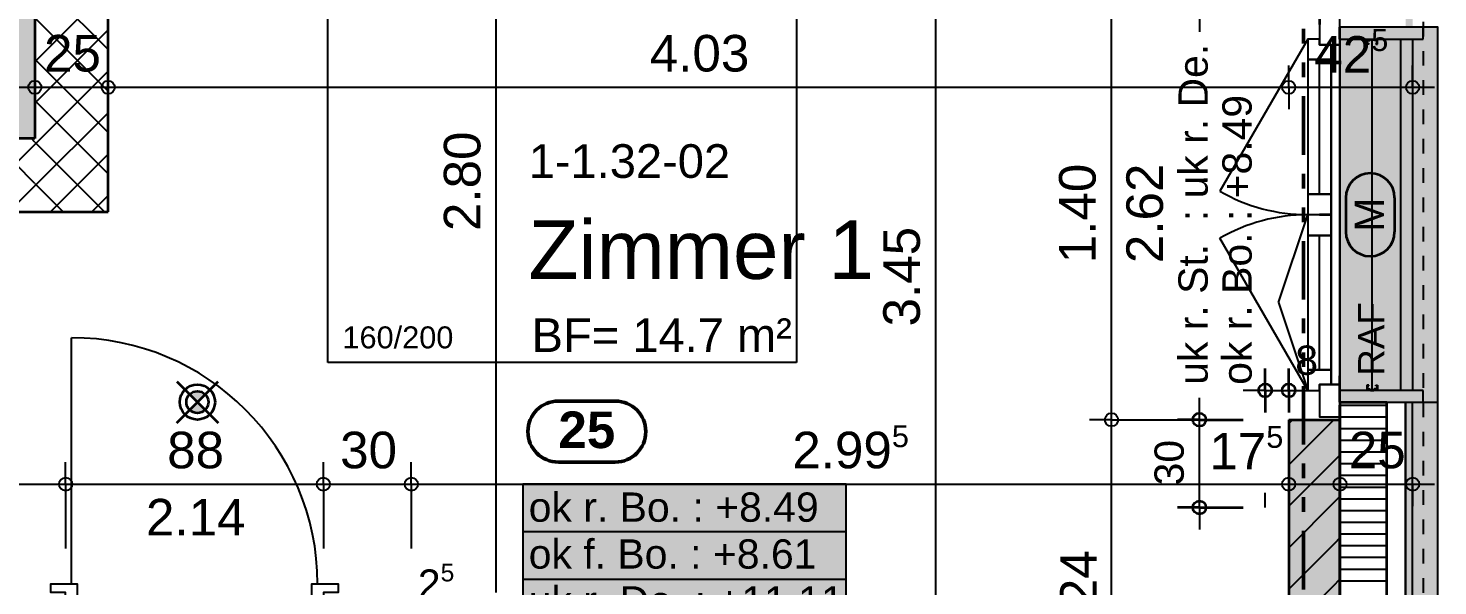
# Model space of a CAD drawing. Header units: centimetres. Extents: x 0.3 to 84.3, y 0.3 to 59.7.
# Drawn here: x 53.76 to 63.39, y 35.08 to 38.89 of the extents above; entities that cross this region are included whole.
import ezdxf

# ---------------------------------------------------------------- set-up
doc = ezdxf.new("R2010")
doc.units = ezdxf.units.CM
for name, pattern in [('AUSGEZOGEN', [0]), ('LINIE_17', [0.05, 0, -0.05]), ('LINIE_23', [0.79, 0.4, -0.13, 0, -0.13, 0, -0.13]), ('PHANTOM', [63.5, 31.75, -6.35, 6.35, -6.35, 6.35, -6.35]), ('PUNKT', [6.35, 0, -6.35]), ('RAND', [44.45, 12.7, -6.35, 12.7, -6.35, 0, -6.35]), ('VERDECKT', [9.525, 6.35, -3.175])]:
    doc.linetypes.add(name, pattern=pattern)
for name, color, linetype, lineweight in [('Allgemein', 7, 'AUSGEZOGEN', 35), ('Bauachsen grob', 7, 'RAND', 25), ('Daemmung', 7, 'AUSGEZOGEN', 35), ('Detailmasse', 7, 'AUSGEZOGEN', 25), ('Fenster', 7, 'AUSGEZOGEN', 35), ('Fuellflaeche tragende Wände MW', 7, 'AUSGEZOGEN', 25), ('Holz Fassadenverkleidung', 7, 'AUSGEZOGEN', 35), ('Holzgelaender', 7, 'AUSGEZOGEN', 50), ('Konstruktion oben', 7, 'VERDECKT', 25), ('Oeffnungsrichtung Fenster', 7, 'AUSGEZOGEN', 25), ('Raumbezeichnung', 7, 'AUSGEZOGEN', 35), ('Rolladen', 7, 'AUSGEZOGEN', 25), ('Spengler', 7, 'AUSGEZOGEN', 35), ('Text Koten', 7, 'AUSGEZOGEN', 50), ('Text Werkplan Ausfuehrung', 7, 'AUSGEZOGEN', 50), ('Tuerzarge', 7, 'AUSGEZOGEN', 25), ('Unterkonstruktion', 7, 'AUSGEZOGEN', 35), ('Vorhangbrett', 7, 'AUSGEZOGEN', 25), ('Wand Beton bewehrt', 7, 'AUSGEZOGEN', 35), ('Wand Mauerwerk tragend', 7, 'AUSGEZOGEN', 35), ('Werkplan- Ausfuehrungsmasse', 7, 'AUSGEZOGEN', 25)]:
    doc.layers.add(name, color=color, linetype=linetype, lineweight=lineweight)
for name, color, linetype, lineweight, true_color in [('Elektro Apparate', 7, 'AUSGEZOGEN', 35, 0x656565), ('Elektro Text', 7, 'AUSGEZOGEN', 35, 0x656565), ('Moebel', 7, 'AUSGEZOGEN', 25, 0xababab)]:
    doc.layers.add(name, color=color, linetype=linetype, lineweight=lineweight, true_color=true_color)
doc.styles.add('ARIAL', font='ARIAL.TTF')

msp = doc.modelspace()

# ---------------------------------------------------------------- hatches: boundary and pattern name
at = {"layer": 'Allgemein', "linetype": 'AUSGEZOGEN', "lineweight": 25}
h = msp.add_hatch(color=32, dxfattribs=at)
h.paths.add_polyline_path([(63.168, 27.434), (63.168, 15.666), (63.216, 15.666), (63.216, 27.434)])
h.paths.add_polyline_path([(63.168, 42.154), (63.168, 38.894), (63.216, 38.894), (63.216, 42.154)])
h.paths.add_polyline_path([(63.168, 36.334), (63.168, 29.994), (63.216, 29.994), (63.216, 36.334)])
h.paths.add_polyline_path([(63.168, 47.612), (63.168, 44.714), (63.216, 44.714), (63.216, 47.612)])
for points in [[(63.04, 38.894), (62.72, 38.894), (62.72, 38.814), (63.04, 38.814), (63.12, 38.814), (63.168, 38.814), (63.216, 38.814), (63.288, 38.814), (63.288, 38.894), (63.216, 38.894), (63.168, 38.894), (63.12, 38.894)], [(63.04, 36.414), (62.72, 36.414), (62.72, 36.334), (63.04, 36.334), (63.12, 36.334), (63.168, 36.334), (63.216, 36.334), (63.288, 36.334), (63.288, 36.414), (63.216, 36.414), (63.168, 36.414), (63.12, 36.414)]]:
    msp.add_hatch(color=32, dxfattribs=at).paths.add_polyline_path(points)
at = {"layer": 'Elektro Apparate', "linetype": 'AUSGEZOGEN', "lineweight": 35}
h = msp.add_hatch(color=40, dxfattribs=at)
h.paths.add_polyline_path([(54.973, 36.281), (54.92, 36.334), (54.867, 36.281), (54.8732, 36.2754), (54.9033, 36.2609), (54.9367, 36.2609), (54.9668, 36.2754)])
h.paths.add_polyline_path([(54.867, 36.387), (54.92, 36.334), (54.973, 36.387), (54.9668, 36.3926), (54.9367, 36.4071), (54.9033, 36.4071), (54.8732, 36.3926)])
at = {"layer": 'Fuellflaeche tragende Wände MW', "linetype": 'AUSGEZOGEN', "lineweight": 25}
msp.add_hatch(color=254, dxfattribs=at).paths.add_polyline_path([(62.37, 30.114), (62.72, 30.114), (62.72, 36.214), (62.37, 36.214)])
at = {"layer": 'Holzgelaender', "linetype": 'AUSGEZOGEN', "lineweight": 25, "true_color": 0xf1f1f1}
msp.add_hatch(color=7, dxfattribs=at).paths.add_polyline_path([(63.136, 38.814), (63.136, 36.414), (63.216, 36.414), (63.216, 38.814)])
at = {"layer": 'Spengler', "linetype": 'AUSGEZOGEN', "lineweight": 25, "true_color": 0xfafafa}
for points in [[(63.388, 38.894), (63.288, 38.894), (63.288, 38.814), (62.72, 38.814), (62.72, 36.414), (63.288, 36.414), (63.288, 36.334), (63.388, 36.334)], [(63.216, 29.994), (63.388, 29.994), (63.388, 36.334), (63.216, 36.334)]]:
    msp.add_hatch(color=7, dxfattribs=at).paths.add_polyline_path(points)
at = {"layer": 'Text Koten', "linetype": 'AUSGEZOGEN', "lineweight": 25, "true_color": 0xf1f1f1}
msp.add_hatch(color=7, dxfattribs=at).paths.add_polyline_path([(57.1415, 35.774), (57.1415, 34.8007), (59.3482, 34.8007), (59.3482, 35.774)])
at = {"layer": 'Text Werkplan Ausfuehrung', "linetype": 'AUSGEZOGEN', "lineweight": 25, "true_color": 0xffffe0}
msp.add_hatch(color=7, dxfattribs=at).paths.add_polyline_path([(48.85, 39.454), (48.85, 38.134), (53.81, 38.134), (53.81, 39.454)])

# ---------------------------------------------------------------- linework, layer by layer
at = {"layer": 'Allgemein', "color": 7, "linetype": 'AUSGEZOGEN', "lineweight": 25}
for p, q in [((62.72, 38.894), (62.72, 38.814)), ((63.288, 38.814), (63.288, 38.894)), ((62.72, 38.814), (63.04, 38.814)), ((63.04, 38.814), (63.12, 38.814)), ((63.12, 38.814), (63.168, 38.814)), ((63.168, 38.814), (63.216, 38.814)), ((63.216, 38.814), (63.288, 38.814)), ((63.04, 36.414), (62.72, 36.414)), ((62.72, 36.414), (62.72, 36.334)), ((63.12, 36.414), (63.04, 36.414)), ((63.168, 36.414), (63.12, 36.414)), ((63.216, 36.414), (63.168, 36.414)), ((63.288, 36.414), (63.216, 36.414)), ((63.288, 36.334), (63.288, 36.414)), ((62.72, 36.334), (63.04, 36.334)), ((63.04, 36.334), (63.12, 36.334)), ((63.12, 36.334), (63.168, 36.334)), ((63.168, 36.334), (63.168, 29.994)), ((63.216, 36.334), (63.288, 36.334)), ((63.216, 29.994), (63.216, 36.334))]:
    msp.add_line(p, q, dxfattribs=at)
at = {"layer": 'Bauachsen grob', "color": 32, "linetype": 'LINIE_23', "lineweight": 50, "true_color": 0xc36e14}
msp.add_line((62.47, 1.394), (62.47, 57.974), dxfattribs=at)
at = {"layer": 'Daemmung', "color": 7, "linetype": 'AUSGEZOGEN', "lineweight": 35}
for p, q in [((62.72, 36.334), (63.04, 36.334)), ((62.72, 36.334), (62.72, 36.214)), ((63.04, 29.994), (63.04, 36.334)), ((62.72, 36.214), (62.72, 30.114))]:
    msp.add_line(p, q, dxfattribs=at)
at = {"layer": 'Daemmung', "color": 7, "linetype": 'AUSGEZOGEN', "lineweight": 25}
for p, q in [((62.72, 36.314), (63.04, 36.314)), ((62.72, 36.234), (63.04, 36.234)), ((62.72, 36.154), (63.04, 36.154)), ((62.72, 36.074), (63.04, 36.074)), ((62.72, 36.074), (63.04, 36.074)), ((62.72, 35.994), (63.04, 35.994)), ((62.72, 35.914), (63.04, 35.914)), ((62.72, 35.834), (63.04, 35.834)), ((62.72, 35.754), (63.04, 35.754)), ((62.72, 35.754), (63.04, 35.754)), ((62.72, 35.674), (63.04, 35.674)), ((62.72, 35.594), (63.04, 35.594)), ((62.72, 35.514), (63.04, 35.514)), ((62.72, 35.434), (63.04, 35.434)), ((62.72, 35.434), (63.04, 35.434)), ((62.72, 35.354), (63.04, 35.354)), ((62.72, 35.274), (63.04, 35.274)), ((62.72, 35.194), (63.04, 35.194)), ((62.72, 35.114), (63.04, 35.114)), ((62.72, 35.114), (63.04, 35.114))]:
    msp.add_line(p, q, dxfattribs=at)
at = {"layer": 'Elektro Apparate', "color": 40, "linetype": 'AUSGEZOGEN', "lineweight": 35}
for p, q in [((54.7786, 36.4754), (55.0614, 36.1926)), ((54.7786, 36.1926), (55.0614, 36.4754))]:
    msp.add_line(p, q, dxfattribs=at)
for radius in [0.12, 0.075]:
    msp.add_circle((54.92, 36.334), radius, dxfattribs=at)
at = {"layer": 'Elektro Text', "color": 40, "linetype": 'AUSGEZOGEN', "lineweight": 35}
for p, q in [((62.76, 37.7301), (62.76, 37.4973)), ((63.0933, 37.7301), (63.0933, 37.4973))]:
    msp.add_line(p, q, dxfattribs=at)
for centre, start, end in [((62.9267, 37.7301), 0, 180), ((62.9267, 37.4973), 180, 0)]:
    msp.add_arc(centre, 0.1667, start, end, dxfattribs=at)
at = {"layer": 'Fenster', "color": 7, "linetype": 'AUSGEZOGEN', "lineweight": 25}
for p, q in [((62.58, 37.755), (62.58, 38.674)), ((62.58, 36.554), (62.58, 37.473))]:
    msp.add_line(p, q, dxfattribs=at)
for points in [[(62.72, 38.774), (62.72, 38.994), (62.58, 38.994), (62.58, 38.774), (62.72, 38.774)], [(62.72, 36.334), (63.388, 36.334), (63.388, 38.894), (62.72, 38.894), (62.72, 36.334)], [(62.66, 38.674), (62.66, 38.774), (62.58, 38.774), (62.58, 38.814), (62.5, 38.814), (62.5, 38.674), (62.66, 38.674)], [(62.66, 38.774), (62.66, 37.615), (62.58, 37.615), (62.58, 37.613), (62.66, 37.613), (62.66, 36.454), (62.72, 36.454), (62.72, 38.774), (62.66, 38.774)], [(62.66, 37.755), (62.66, 38.674), (62.5, 38.674), (62.5, 37.755), (62.66, 37.755)], [(62.58, 37.615), (62.66, 37.615), (62.66, 37.755), (62.5, 37.755), (62.5, 37.615), (62.58, 37.615)], [(62.66, 37.473), (62.66, 37.613), (62.58, 37.613), (62.5, 37.613), (62.5, 37.473), (62.66, 37.473)], [(62.66, 36.554), (62.66, 37.473), (62.5, 37.473), (62.5, 36.554), (62.66, 36.554)], [(62.58, 36.414), (62.58, 36.454), (62.66, 36.454), (62.66, 36.554), (62.5, 36.554), (62.5, 36.414), (62.58, 36.414)], [(62.72, 36.234), (62.72, 36.454), (62.58, 36.454), (62.58, 36.234), (62.72, 36.234)]]:
    msp.add_lwpolyline(points, dxfattribs=at)
at = {"layer": 'Holz Fassadenverkleidung', "color": 7, "linetype": 'LINIE_17', "lineweight": 25}
msp.add_line((63.288, 47.732), (63.288, 10.796), dxfattribs=at)
at = {"layer": 'Holzgelaender', "color": 7, "linetype": 'AUSGEZOGEN', "lineweight": 25}
for p, q in [((63.136, 36.414), (63.136, 38.814)), ((63.136, 38.814), (63.216, 38.814)), ((63.216, 38.814), (63.216, 36.414)), ((63.216, 36.414), (63.136, 36.414))]:
    msp.add_line(p, q, dxfattribs=at)
at = {"layer": 'Konstruktion oben', "color": 7, "linetype": 'PUNKT', "lineweight": 35}
msp.add_line((63.288, 47.732), (63.288, 10.796), dxfattribs=at)
at = {"layer": 'Moebel', "color": 253, "linetype": 'AUSGEZOGEN', "lineweight": 25, "true_color": 0xababab}
for p, q in [((55.81, 36.604), (55.81, 40.604)), ((59.01, 40.604), (59.01, 36.604)), ((59.01, 36.604), (55.81, 36.604))]:
    msp.add_line(p, q, dxfattribs=at)
at = {"layer": 'Oeffnungsrichtung Fenster', "color": 7, "linetype": 'AUSGEZOGEN', "lineweight": 25}
for p, q in [((62.5, 38.814), (61.9, 37.7748)), ((62.3, 37.0135), (62.5, 37.613)), ((62.5, 36.414), (61.9, 37.4532)), ((62.3, 37.0135), (62.5, 36.414))]:
    msp.add_line(p, q, dxfattribs=at)
for centre, start, end in [((62.5, 38.814), 240, 270), ((62.5, 36.414), 90, 120)]:
    msp.add_arc(centre, 1.2, start, end, dxfattribs=at)
at = {"layer": 'Rolladen', "color": 7, "linetype": 'AUSGEZOGEN', "lineweight": 25}
for p, q in [((62.904, 38.813), (62.908, 38.813)), ((62.904, 38.779), (62.904, 38.813)), ((62.908, 38.807), (62.908, 38.813)), ((62.908, 38.807), (62.922, 38.807)), ((62.908, 38.783), (62.908, 38.803)), ((62.908, 38.803), (62.9237, 38.803)), ((62.908, 38.783), (62.916, 38.783)), ((62.916, 38.783), (62.916, 38.779)), ((62.922, 38.807), (62.929, 38.814)), ((62.9237, 38.803), (62.9307, 38.81)), ((62.929, 38.814), (62.951, 38.814)), ((62.9493, 38.81), (62.9307, 38.81)), ((62.934, 38.814), (62.935, 38.814)), ((62.935, 38.814), (62.945, 38.814)), ((62.9563, 38.803), (62.9493, 38.81)), ((62.958, 38.807), (62.951, 38.814)), ((62.972, 38.803), (62.9563, 38.803)), ((62.972, 38.807), (62.958, 38.807)), ((62.964, 38.783), (62.964, 38.779)), ((62.972, 38.783), (62.964, 38.783)), ((62.972, 38.813), (62.976, 38.813)), ((62.972, 38.807), (62.972, 38.813)), ((62.972, 38.783), (62.972, 38.803)), ((62.976, 38.779), (62.976, 38.813)), ((62.916, 38.779), (62.904, 38.779)), ((62.964, 38.779), (62.976, 38.779)), ((62.904, 36.449), (62.904, 36.415)), ((62.916, 36.449), (62.904, 36.449)), ((62.904, 36.415), (62.908, 36.415)), ((62.908, 36.445), (62.916, 36.445)), ((62.908, 36.445), (62.908, 36.425)), ((62.908, 36.425), (62.9237, 36.425)), ((62.908, 36.421), (62.922, 36.421)), ((62.908, 36.421), (62.908, 36.415)), ((62.916, 36.445), (62.916, 36.449)), ((62.922, 36.421), (62.929, 36.414)), ((62.9237, 36.425), (62.9307, 36.418)), ((62.929, 36.414), (62.951, 36.414)), ((62.9493, 36.418), (62.9307, 36.418)), ((62.934, 36.414), (62.935, 36.414)), ((62.935, 36.414), (62.945, 36.414)), ((62.9563, 36.425), (62.9493, 36.418)), ((62.958, 36.421), (62.951, 36.414)), ((62.972, 36.425), (62.9563, 36.425)), ((62.972, 36.421), (62.958, 36.421)), ((62.964, 36.449), (62.976, 36.449)), ((62.964, 36.445), (62.964, 36.449)), ((62.972, 36.445), (62.964, 36.445)), ((62.972, 36.445), (62.972, 36.425)), ((62.972, 36.421), (62.972, 36.415)), ((62.972, 36.415), (62.976, 36.415)), ((62.976, 36.449), (62.976, 36.415))]:
    msp.add_line(p, q, dxfattribs=at)
at = {"layer": 'Rolladen', "color": 7, "linetype": 'PHANTOM', "lineweight": 25}
msp.add_line((62.94, 36.414), (62.94, 38.814), dxfattribs=at)
at = {"layer": 'Spengler', "color": 7, "linetype": 'AUSGEZOGEN', "lineweight": 25}
msp.add_line((63.388, 29.994), (63.388, 36.334), dxfattribs=at)
at = {"layer": 'Text Koten', "color": 7, "linetype": 'AUSGEZOGEN', "lineweight": 25}
for p, q in [((57.1415, 35.774), (57.1415, 34.8007)), ((59.3482, 35.774), (57.1415, 35.774)), ((59.3482, 34.8007), (59.3482, 35.774)), ((57.1415, 35.4496), (59.3482, 35.4496)), ((57.1415, 35.1251), (59.3482, 35.1251))]:
    msp.add_line(p, q, dxfattribs=at)
at = {"layer": 'Text Werkplan Ausfuehrung', "color": 240, "linetype": 'AUSGEZOGEN', "lineweight": 50}
for p, q in [((57.7726, 36.3413), (57.3842, 36.3413)), ((57.7726, 35.9246), (57.3842, 35.9246))]:
    msp.add_line(p, q, dxfattribs=at)
for centre, start, end in [((57.3842, 36.1329), 90, 270), ((57.7726, 36.1329), 270, 90)]:
    msp.add_arc(centre, 0.2083, start, end, dxfattribs=at)
at = {"layer": 'Tuerzarge', "color": 7, "linetype": 'AUSGEZOGEN', "lineweight": 25}
msp.add_line((54.06, 35.094), (54.06, 36.774), dxfattribs=at)
for points in [[(54.02, 34.884), (54.02, 35.034), (53.92, 35.034), (53.92, 35.094), (54.1, 35.094), (54.1, 34.674), (53.92, 34.674), (53.92, 34.734), (54.02, 34.734), (54.02, 34.884)], [(55.7, 34.884), (55.7, 35.094), (55.88, 35.094), (55.88, 35.034), (55.78, 35.034), (55.78, 34.734), (55.88, 34.734), (55.88, 34.674), (55.7, 34.674), (55.7, 34.884)]]:
    msp.add_lwpolyline(points, dxfattribs=at)
msp.add_arc((54.06, 35.094), 1.68, 0, 90, dxfattribs=at)
at = {"layer": 'Unterkonstruktion', "color": 7, "linetype": 'AUSGEZOGEN', "lineweight": 25}
for p, q in [((63.04, 36.334), (63.12, 36.334)), ((63.04, 36.334), (63.04, 29.994)), ((63.12, 36.334), (63.168, 36.334)), ((63.168, 29.994), (63.168, 36.334))]:
    msp.add_line(p, q, dxfattribs=at)
at = {"layer": 'Vorhangbrett', "color": 191, "linetype": 'PUNKT', "lineweight": 25, "true_color": 0xbe96ea}
msp.add_line((62.21, 35.614), (62.21, 39.614), dxfattribs=at)
at = {"layer": 'Vorhangbrett', "color": 191, "linetype": 'AUSGEZOGEN', "lineweight": 25, "true_color": 0xbe96ea}
for p, q in [((61.76, 39.014), (61.76, 38.864)), ((62.21, 36.414), (62.06, 36.414)), ((62.21, 36.414), (62.37, 36.414)), ((62.37, 36.414), (62.52, 36.414)), ((61.76, 36.214), (61.76, 36.364)), ((61.76, 35.614), (61.76, 36.214)), ((61.76, 35.614), (61.76, 35.464))]:
    msp.add_line(p, q, dxfattribs=at)
at = {"layer": 'Vorhangbrett', "color": 191, "linetype": 'AUSGEZOGEN', "lineweight": 35, "true_color": 0xbe96ea}
for p, q in [((62.21, 36.414), (62.21, 36.564)), ((62.37, 36.414), (62.37, 36.564)), ((62.21, 36.414), (62.21, 36.264)), ((62.37, 36.414), (62.37, 36.264)), ((61.76, 36.214), (61.61, 36.214)), ((61.76, 36.214), (61.91, 36.214)), ((61.76, 36.214), (62.06, 36.214)), ((61.76, 35.614), (61.61, 35.614)), ((61.76, 35.614), (61.91, 35.614)), ((61.76, 35.614), (62.06, 35.614))]:
    msp.add_line(p, q, dxfattribs=at)
for centre in [(62.21, 36.414), (62.37, 36.414), (61.76, 36.214), (61.76, 35.614)]:
    msp.add_circle(centre, 0.045, dxfattribs=at)
at = {"layer": 'Wand Beton bewehrt', "color": 7, "linetype": 'AUSGEZOGEN', "lineweight": 35}
for p, q in [((53.81, 41.134), (53.81, 38.134)), ((54.31, 37.634), (54.31, 40.634)), ((53.81, 38.134), (52.12, 38.134)), ((52.12, 37.634), (53.81, 37.634)), ((53.81, 37.634), (54.31, 37.634))]:
    msp.add_line(p, q, dxfattribs=at)
at = {"layer": 'Wand Beton bewehrt', "color": 7, "linetype": 'AUSGEZOGEN', "lineweight": 25}
for p, q in [((53.81, 39.2415), (54.31, 38.7415)), ((53.81, 38.659), (54.31, 39.159)), ((53.81, 38.9587), (54.31, 38.4587)), ((53.81, 38.3762), (54.31, 38.8762)), ((53.81, 38.6758), (54.31, 38.1758)), ((53.81, 38.0933), (54.31, 38.5933)), ((53.81, 38.393), (54.31, 37.893)), ((53.81, 37.8105), (54.31, 38.3105)), ((53.81, 37.8273), (53.5033, 38.134)), ((53.81, 38.1101), (53.7861, 38.134)), ((53.81, 38.1101), (54.2861, 37.634)), ((53.3507, 37.634), (53.81, 38.0933)), ((53.9163, 37.634), (54.31, 38.0277)), ((53.81, 37.8273), (54.0033, 37.634)), ((53.6335, 37.634), (53.81, 37.8105)), ((54.1992, 37.634), (54.31, 37.7448))]:
    msp.add_line(p, q, dxfattribs=at)
at = {"layer": 'Wand Mauerwerk tragend', "color": 180, "linetype": 'PUNKT', "lineweight": 35}
for p, q in [((62.58, 39.014), (62.58, 36.214)), ((62.72, 38.814), (62.72, 38.894)), ((62.72, 36.414), (62.72, 38.814)), ((62.72, 36.334), (62.72, 36.414)), ((62.72, 36.214), (62.72, 36.334)), ((62.58, 36.214), (62.72, 36.214))]:
    msp.add_line(p, q, dxfattribs=at)
at = {"layer": 'Wand Mauerwerk tragend', "color": 7, "linetype": 'AUSGEZOGEN', "lineweight": 35}
for p, q in [((62.37, 36.214), (62.58, 36.214)), ((62.37, 36.214), (62.37, 33.734)), ((62.58, 36.214), (62.72, 36.214)), ((62.72, 30.114), (62.72, 36.214))]:
    msp.add_line(p, q, dxfattribs=at)
at = {"layer": 'Wand Mauerwerk tragend', "color": 7, "linetype": 'AUSGEZOGEN', "lineweight": 25}
for p, q in [((62.37, 35.9053), (62.6787, 36.214)), ((62.37, 36.1882), (62.3958, 36.214))]:
    msp.add_line(p, q, dxfattribs=at)
for points in [[(62.37, 35.6225), (62.7101, 35.9626), (62.7101, 35.9626), (62.72, 35.9725)], [(62.37, 35.3396), (62.6985, 35.6682), (62.6985, 35.6682), (62.72, 35.6896)], [(62.37, 35.0568), (62.687, 35.3737), (62.687, 35.3737), (62.72, 35.4068)], [(62.37, 34.7739), (62.6754, 35.0793), (62.6754, 35.0793), (62.72, 35.1239)]]:
    msp.add_lwpolyline(points, dxfattribs=at)
at = {"layer": 'Werkplan- Ausfuehrungsmasse', "color": 7, "linetype": 'AUSGEZOGEN', "lineweight": 25}
for p, q in [((56.96, 35.034), (56.96, 40.634)), ((59.96, 33.734), (59.96, 40.634)), ((61.16, 36.214), (61.16, 39.014)), ((53.81, 38.484), (53.81, 38.634)), ((54.31, 38.484), (54.31, 38.634)), ((62.37, 38.484), (62.37, 38.634)), ((63.216, 38.484), (63.216, 38.634)), ((45.71, 38.484), (53.81, 38.484)), ((53.81, 38.484), (53.81, 38.334)), ((53.81, 38.484), (53.81, 38.484)), ((53.81, 38.484), (54.31, 38.484)), ((54.31, 38.484), (54.31, 38.334)), ((54.31, 38.484), (54.31, 38.484)), ((54.31, 38.484), (62.37, 38.484)), ((62.37, 38.484), (62.37, 38.334)), ((62.37, 38.484), (62.37, 38.484)), ((62.37, 38.484), (63.216, 38.484)), ((63.216, 38.484), (63.216, 38.334)), ((63.216, 38.484), (63.216, 38.484)), ((63.216, 38.484), (63.366, 38.484)), ((61.16, 36.214), (61.01, 36.214)), ((61.16, 36.214), (61.31, 36.214)), ((61.16, 33.734), (61.16, 36.214)), ((54.02, 35.774), (54.02, 35.924)), ((55.78, 35.774), (55.78, 35.924)), ((56.38, 35.774), (56.38, 35.924)), ((62.37, 35.774), (62.37, 35.924)), ((62.72, 35.774), (62.72, 35.924)), ((63.216, 35.774), (63.216, 35.924)), ((52.12, 35.774), (54.02, 35.774)), ((54.02, 35.774), (54.02, 35.624)), ((54.02, 35.774), (55.78, 35.774)), ((55.78, 35.774), (55.78, 35.624)), ((55.78, 35.774), (55.78, 35.334)), ((55.78, 35.774), (56.38, 35.774)), ((56.38, 35.774), (56.38, 35.624)), ((56.38, 35.774), (56.38, 35.334)), ((56.38, 35.774), (62.37, 35.774)), ((62.37, 35.774), (62.37, 35.624)), ((62.37, 35.774), (62.37, 35.774)), ((62.37, 35.774), (62.72, 35.774)), ((62.72, 35.774), (62.72, 35.624)), ((62.72, 35.774), (62.72, 35.774)), ((62.72, 35.774), (63.216, 35.774)), ((63.216, 35.774), (63.216, 35.624)), ((63.216, 35.774), (63.216, 35.774)), ((63.216, 35.774), (63.366, 35.774))]:
    msp.add_line(p, q, dxfattribs=at)
for points in [[(61.16, 36.214), (61.4522, 36.214), (61.4522, 36.214), (61.5389, 36.214), (61.5389, 36.214), (61.96, 36.214)], [(54.02, 35.774), (54.02, 35.3952), (54.02, 35.3952), (54.02, 35.334)]]:
    msp.add_lwpolyline(points, dxfattribs=at)
for centre in [(53.81, 38.484), (54.31, 38.484), (62.37, 38.484), (63.216, 38.484), (61.16, 36.214), (54.02, 35.774), (55.78, 35.774), (56.38, 35.774), (62.37, 35.774), (62.72, 35.774), (63.216, 35.774)]:
    msp.add_circle(centre, 0.045, dxfattribs=at)

# ---------------------------------------------------------------- texts
at = {"layer": 'Detailmasse', "color": 240, "linetype": 'AUSGEZOGEN', "lineweight": 35, "attachment_point": 7, "style": 'ARIAL'}
for s, insert, char_height, width in [('5', (56.5804, 35.1079), 0.12, 0.06), ('2', (56.425, 34.9912), 0.2, 0.1)]:
    msp.add_mtext(s, dxfattribs=dict(at, insert=insert, char_height=char_height, width=width))
at = {"layer": 'Elektro Text', "color": 40, "linetype": 'AUSGEZOGEN', "lineweight": 35, "insert": (63.02, 37.4973), "char_height": 0.2, "width": 0.1, "attachment_point": 7, "rotation": 90, "style": 'ARIAL'}
msp.add_mtext('M', dxfattribs=at)
at = {"layer": 'Moebel', "color": 253, "linetype": 'AUSGEZOGEN', "lineweight": 25, "true_color": 0xababab, "insert": (55.91, 36.699), "char_height": 0.15, "width": 0.075, "attachment_point": 7, "style": 'ARIAL'}
msp.add_mtext('160/200', dxfattribs=at)
at = {"layer": 'Raumbezeichnung', "color": 7, "linetype": 'AUSGEZOGEN', "lineweight": 50, "char_height": 0.23, "width": 0.115, "attachment_point": 7, "style": 'ARIAL'}
for s, insert in [('1-1.32-02', (57.1815, 37.8622)), ('BF=\\~14.7\\~m²', (57.2015, 36.6763))]:
    msp.add_mtext(s, dxfattribs=dict(at, insert=insert))
at = {"layer": 'Raumbezeichnung', "color": 7, "linetype": 'AUSGEZOGEN', "lineweight": 35, "insert": (57.18, 37.1696), "char_height": 0.4, "width": 0.2, "attachment_point": 7, "style": 'ARIAL'}
msp.add_mtext('Zimmer\\~1', dxfattribs=at)
at = {"layer": 'Text Koten', "color": 7, "linetype": 'AUSGEZOGEN', "lineweight": 35, "char_height": 0.2, "width": 0.1, "attachment_point": 7, "rotation": 90, "style": 'ARIAL'}
for s, insert in [('uk\\~r.\\~St.\\~\\~:\\~uk\\~r.\\~De.', (61.82, 36.4523)), ('ok\\~r.\\~Bo.\\~:\\~+8.49', (62.12, 36.4523))]:
    msp.add_mtext(s, dxfattribs=dict(at, insert=insert))
at = {"layer": 'Text Koten', "color": 7, "linetype": 'AUSGEZOGEN', "lineweight": 35, "char_height": 0.2, "width": 0.1, "attachment_point": 7, "style": 'ARIAL'}
for s, insert in [('ok\\~r.\\~Bo.\\~:\\~+8.49', (57.1815, 35.514)), ('ok\\~f.\\~Bo.\\~:\\~+8.61', (57.1815, 35.194)), ('uk\\~r.\\~De.\\~:\\~+11.11', (57.1815, 34.874))]:
    msp.add_mtext(s, dxfattribs=dict(at, insert=insert))
at = {"layer": 'Text Werkplan Ausfuehrung', "color": 7, "linetype": 'AUSGEZOGEN', "lineweight": 35, "insert": (63.024, 36.514), "char_height": 0.18, "width": 0.09, "attachment_point": 7, "rotation": 90, "style": 'ARIAL'}
msp.add_mtext('RAF', dxfattribs=at)
at = {"layer": 'Text Werkplan Ausfuehrung', "color": 240, "linetype": 'AUSGEZOGEN', "lineweight": 50, "insert": (57.3842, 36.0163), "char_height": 0.25, "width": 0.125, "attachment_point": 7, "style": 'ARIAL'}
msp.add_mtext('\\fArial|i0|b1|c0|p0;25', dxfattribs=at)
at = {"layer": 'Vorhangbrett', "color": 191, "linetype": 'AUSGEZOGEN', "lineweight": 35, "true_color": 0xbe96ea, "insert": (62.415, 36.5174), "char_height": 0.2, "width": 0.1, "attachment_point": 7, "style": 'ARIAL'}
msp.add_mtext('8', dxfattribs=at)
at = {"layer": 'Vorhangbrett', "color": 191, "linetype": 'AUSGEZOGEN', "lineweight": 35, "true_color": 0xbe96ea, "insert": (61.6565, 35.7653), "char_height": 0.2, "width": 0.1, "attachment_point": 7, "rotation": 90, "style": 'ARIAL'}
msp.add_mtext('30', dxfattribs=at)
at = {"layer": 'Werkplan- Ausfuehrungsmasse', "color": 7, "linetype": 'AUSGEZOGEN', "lineweight": 50, "attachment_point": 7, "style": 'ARIAL'}
for s, insert, char_height, width in [('5', (62.9332, 38.7298), 0.15, 0.075), ('25', (53.8728, 38.5883), 0.25, 0.125), ('4.03', (58.0081, 38.5884), 0.25, 0.125), ('42', (62.5447, 38.584), 0.25, 0.125), ('88', (54.7134, 35.8783), 0.25, 0.125), ('30', (55.8941, 35.8784), 0.25, 0.125), ('2.99', (58.9811, 35.8783), 0.25, 0.125), ('5', (59.6608, 36.0241), 0.15, 0.075), ('17', (61.8284, 35.874), 0.25, 0.125), ('5', (62.2168, 36.0198), 0.15, 0.075), ('25', (62.7808, 35.8783), 0.25, 0.125), ('2.14', (54.5686, 35.423), 0.25, 0.125)]:
    msp.add_mtext(s, dxfattribs=dict(at, insert=insert, char_height=char_height, width=width))
at = {"layer": 'Werkplan- Ausfuehrungsmasse', "color": 7, "linetype": 'AUSGEZOGEN', "lineweight": 50, "char_height": 0.25, "width": 0.125, "attachment_point": 7, "rotation": 90, "style": 'ARIAL'}
for s, insert in [('2.80', (56.8557, 37.5025)), ('1.40', (61.0557, 37.2825)), ('2.62', (61.5153, 37.2833)), ('3.45', (59.8556, 36.8511)), ('1.24', (61.06, 34.6426))]:
    msp.add_mtext(s, dxfattribs=dict(at, insert=insert))

doc.saveas('drawing.dxf')
